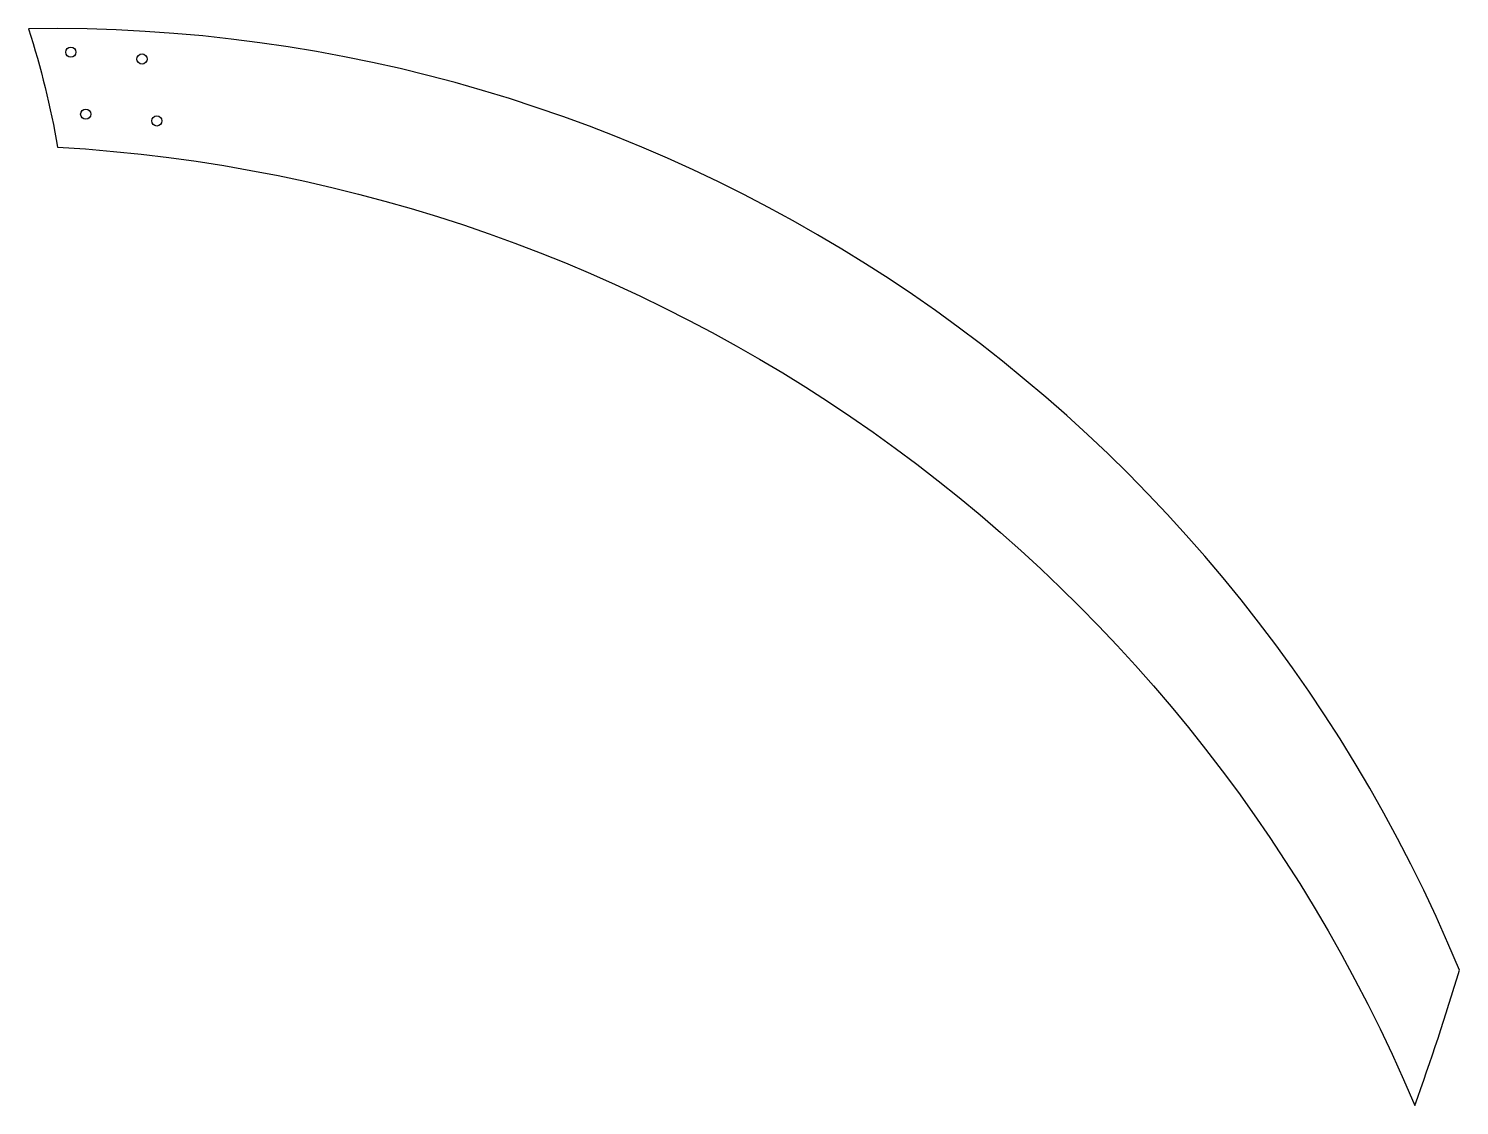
# Model space of a CAD drawing. Header units: millimetres. Extents: x 248 to 671, y -239 to 79.
import ezdxf

# ---------------------------------------------------------------- set-up
doc = ezdxf.new("R2010")
doc.units = ezdxf.units.MM

msp = doc.modelspace()

# ---------------------------------------------------------------- linework, layer by layer
msp.add_lwpolyline([(247.67, 79.11, -0.034688), (256.23, 44.11, -0.285879), (657.78, -239.41, 0.015048), (670.99, -199.41, 0.308272)], format="xyb", close=True)
for centre in [(260.17, 72.2), (281.22, 70.18), (264.57, 53.88), (285.63, 51.85)]:
    msp.add_circle(centre, 1.5)

doc.saveas('drawing.dxf')
